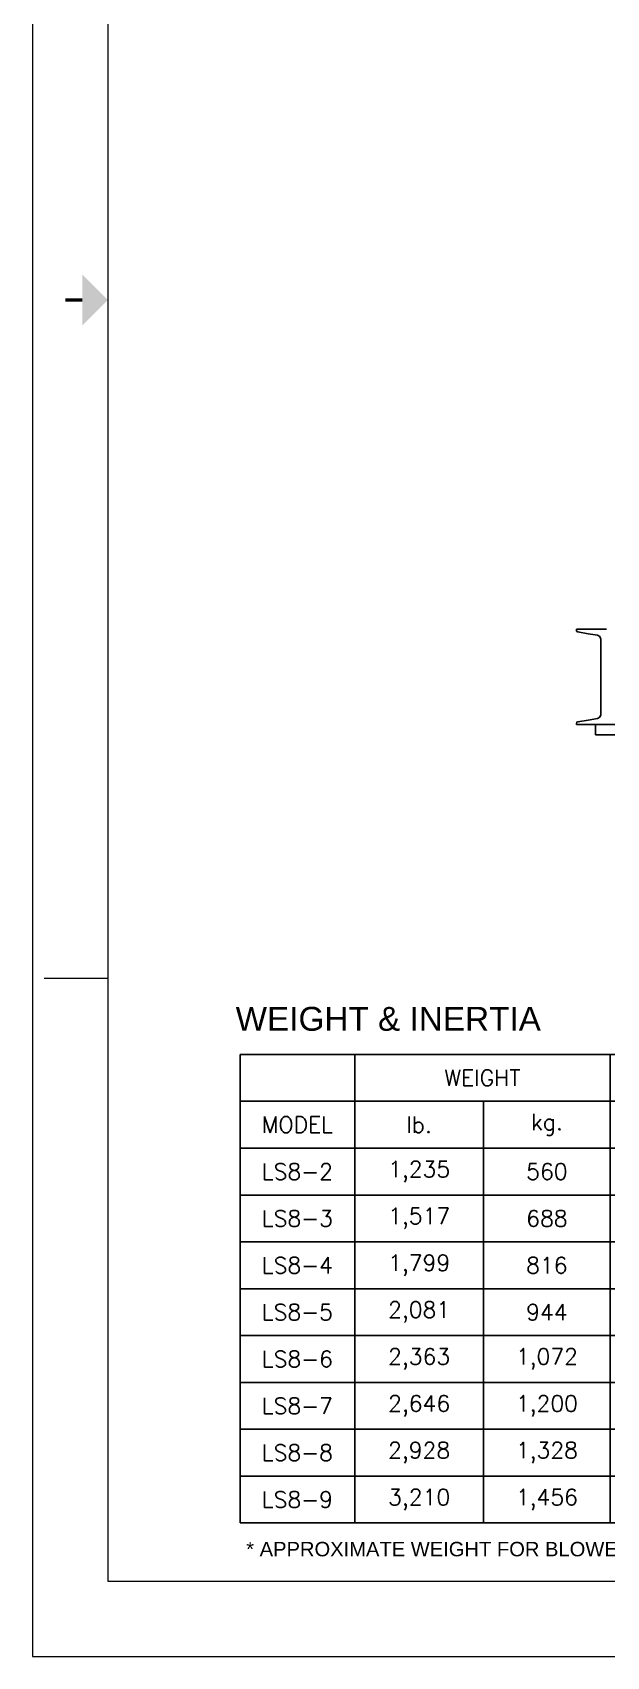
# Model space of a CAD drawing. Header units: inches. Extents: x 3 to 301, y 0 to 227.
# Drawn here: x 3.1 to 51.3, y 0 to 136.1 of the extents above; entities that cross this region are included whole.
import ezdxf
from ezdxf.enums import TextEntityAlignment as Align

# ---------------------------------------------------------------- set-up
doc = ezdxf.new("R2010")
doc.units = ezdxf.units.IN
doc.header["$MEASUREMENT"] = 0
for name, color, linetype in [('OBJ', 7, 'Continuous'), ('Title Block', 7, 'Continuous'), ('TXT', 7, 'Continuous')]:
    doc.layers.add(name, color=color, linetype=linetype)
doc.styles.add('ACANSTS', font='romans.shx', dxfattribs={"height": 1})
doc.styles.add('Roman', font='romans')
doc.styles.get("Standard").update_dxf_attribs({"font": 'arial.ttf'})

# ---------------------------------------------------------------- blocks, each defined once
blk = doc.blocks.new('LONE STAR BLOWER TITLE BLOCK (SIZE A)')
at = {"layer": 'Title Block', "lineweight": 15}
for p, q in [((0, 18), (0, 0)), ((0.5, 17.5), (0.5, 0.5)), ((0.078, 4.5), (0.5, 4.5)), ((0.5, 0.5), (23.125, 0.5)), ((0, 0), (23.625, 0))]:
    blk.add_line(p, q, dxfattribs=at)
at = {"layer": 'Title Block', "lineweight": 15, "const_width": 0.0225}
blk.add_lwpolyline([(0.219, 9), (0.331, 9)], dxfattribs=at)
at = {"layer": 'Title Block', "lineweight": 15}
blk.add_solid([(0.331, 8.831), (0.331, 9.169), (0.5, 9)], dxfattribs=at)
at = {"layer": 'Title Block', "lineweight": 15, "style": 'ACANSTS'}
for tag, p, height in [('DRAWN_BY', (14.369, 2.285), 0.135), ('DRAWN_DATE', (15.515, 2.294), 0.135), ('DRAWING_SUBTITLE', (17.513, 1.977), 0.203), ('CHECKED_BY', (14.391, 1.94), 0.135), ('CHECK_DATE', (15.496, 1.94), 0.135), ('ENGINEER', (14.385, 1.608), 0.135), ('ENG_DATE', (15.487, 1.603), 0.135), ('DRAWING_SUBTITLE', (17.511, 1.549), 0.203), ('MANUFACTURING', (14.381, 1.271), 0.135), ('MFG_DATE', (15.488, 1.27), 0.135), ('CONTROL', (14.381, 0.933), 0.135), ('CONTROL_DATE', (15.488, 0.932), 0.135), ('CAGE_CODE', (17.727, 0.916), 0.135), ('MODEL_FILE_NAME', (8.295, 0.611), 0.135), ('APPROVED_BY', (14.37, 0.568), 0.135), ('APPROVAL_DATE', (15.48, 0.562), 0.135)]:
    blk.add_attdef(tag, p, '', height=height, dxfattribs=at)
at = {"layer": 'Title Block', "lineweight": 15, "style": 'Roman', "flags": 8}
for tag, height, p in [('DWG_NUMBER', 0.281, (18.91, 1.147)), ('SCALE', 0.135, (17.903, 0.704)), ('SHEETNUMBER', 0.135, (21.256, 0.704)), ('TOTA_SHEETS', 0.135, (21.894, 0.702))]:
    blk.add_attdef(tag, text='', height=height, dxfattribs=at).set_placement(p, align=Align.TOP_LEFT)
at = {"layer": 'Title Block', "lineweight": 15, "style": 'ACANSTS'}
blk.add_attdef('REVISION', text='', height=0.135, dxfattribs=at).set_placement((22.849, 0.893), align=Align.CENTER)
blk = doc.blocks.new('*T182')
at = {"layer": 'Title Block', "color": 0, "linetype": 'ByBlock', "lineweight": -2, "transparency": 16777216}
for p, q in [((0, 0), (52.38, 0)), ((0, 0), (0, -39.26)), ((9.62, 0), (9.62, -39.26)), ((31.04, 0), (31.04, -39.26)), ((52.38, 0), (52.38, -39.26)), ((0, -3.93), (52.38, -3.93)), ((20.43, -3.93), (20.43, -39.26)), ((41.65, -3.93), (41.65, -39.26)), ((0, -7.85), (52.38, -7.85)), ((0, -11.78), (52.38, -11.78)), ((0, -15.71), (52.38, -15.71)), ((0, -19.63), (52.38, -19.63)), ((0, -23.56), (52.38, -23.56)), ((0, -27.48), (52.38, -27.48)), ((0, -31.41), (52.38, -31.41)), ((0, -35.34), (52.38, -35.34)), ((0, -39.26), (52.38, -39.26))]:
    blk.add_line(p, q, dxfattribs=at)
at = {"layer": 'Title Block', "color": 0, "lineweight": 15, "transparency": 16777216, "char_height": 1.35, "attachment_point": 5, "style": 'Roman'}
for s, insert, width in [('WEIGHT', (20.33, -1.96), 19.2991), ('INERTIA', (41.71, -1.96), 19.2101), ('MODEL', (4.81, -5.89), 7.4929), ('lb.', (15.02, -5.89), 8.6818), ('kg.', (25.74, -5.89), 8.4911), ('lb.-ft.2', (36.35, -5.89), 8.4809), ('kg.-m.2', (47.02, -5.89), 8.603), ('LS8-2', (4.81, -9.82), 7.4929), ('1,235', (15.02, -9.82), 8.6818), ('560', (25.74, -9.82), 8.4911), ('21', (36.35, -9.82), 8.4809), ('0.44', (47.02, -9.82), 8.603), ('LS8-3', (4.81, -13.74), 7.4929), ('1,517', (15.02, -13.74), 8.6818), ('688', (25.74, -13.74), 8.4911), ('31', (36.35, -13.74), 8.4809), ('1.29', (47.02, -13.74), 8.603), ('LS8-4', (4.81, -17.67), 7.4929), ('1,799', (15.02, -17.67), 8.6818), ('816', (25.74, -17.67), 8.4911), ('41', (36.35, -17.67), 8.4809), ('1.71', (47.02, -17.67), 8.603), ('LS8-5', (4.81, -21.59), 7.4929), ('2,081', (15.02, -21.59), 8.6818), ('944', (25.74, -21.59), 8.4911), ('51', (36.35, -21.59), 8.4809), ('2.14', (47.02, -21.59), 8.603), ('LS8-6', (4.81, -25.52), 7.4929), ('2,363', (15.02, -25.52), 8.6818), ('1,072', (25.74, -25.52), 8.4911), ('61', (36.35, -25.52), 8.4809), ('2.56', (47.02, -25.52), 8.603), ('2,646', (15.02, -29.45), 8.6818), ('1,200', (25.74, -29.45), 8.4911), ('LS8-7', (4.81, -29.45), 7.4929), ('71', (36.35, -29.45), 8.4809), ('2.98', (47.02, -29.45), 8.603), ('2,928', (15.02, -33.37), 8.6818), ('1,328', (25.74, -33.37), 8.4911), ('LS8-8', (4.81, -33.37), 7.4929), ('81', (36.35, -33.37), 8.4809), ('3.41', (47.02, -33.37), 8.603), ('LS8-9', (4.81, -37.3), 7.4929), ('3,210', (15.02, -37.3), 8.6818), ('1,456', (25.74, -37.3), 8.4911), ('91', (36.35, -37.3), 8.4809), ('3.85', (47.02, -37.3), 8.603)]:
    blk.add_mtext(s, dxfattribs=dict(at, insert=insert, width=width))

msp = doc.modelspace()

# ---------------------------------------------------------------- linework, layer by layer
at = {"layer": 'OBJ'}
for points in [[(51.276, 86.093), (48.743, 86.093)], [(48.743, 86.093), (48.743, 85.982)], [(48.743, 85.982), (48.77, 85.899), (48.854, 85.857)], [(48.854, 85.857), (49.745, 85.704), (50.51, 85.579)], [(50.51, 85.579), (50.705, 85.467), (50.789, 85.259), (50.789, 78.913)], [(48.743, 78.189), (48.77, 78.287), (48.854, 78.328), (49.745, 78.468)], [(48.743, 78.189), (48.743, 78.092)], [(48.743, 78.091), (51.276, 78.091)], [(49.744, 78.468), (50.51, 78.606), (50.705, 78.718), (50.788, 78.913)], [(50.356, 77.236), (58.536, 77.236), (58.536, 78.092)], [(58.536, 78.091), (50.356, 78.091), (50.356, 77.236)]]:
    msp.add_lwpolyline(points, dxfattribs=at)

# ---------------------------------------------------------------- block references
at = {"xscale": 12.62788581092365, "yscale": 12.62788581092365, "zscale": 12.62788581092365}
msp.add_blockref('LONE STAR BLOWER TITLE BLOCK (SIZE A)', (3.118, 0.011), dxfattribs=at)
msp.add_blockref('*T182', (20.534, 50.458))

# ---------------------------------------------------------------- texts
at = {"lineweight": 15, "insert": (21.05, 9.617), "char_height": 1.2096, "attachment_point": 1}
msp.add_mtext_dynamic_manual_height_columns('* APPROXIMATE WEIGHT FOR BLOWER ONLY.', width=132.13105, gutter_width=1, heights=[0], dxfattribs=at)
at = {"layer": 'TXT', "lineweight": 5}
msp.add_text('WEIGHT & INERTIA', height=2, dxfattribs=at).set_placement((32.965, 52.44), align=Align.CENTER)

doc.saveas('drawing.dxf')
